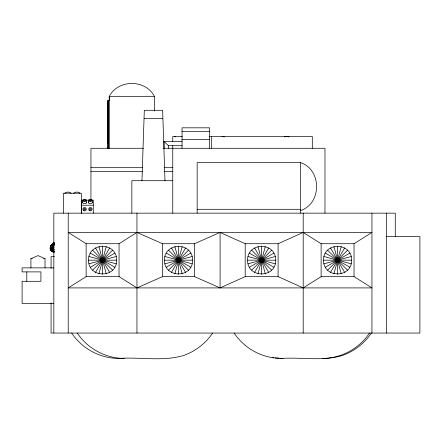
<?xml version="1.0" encoding="UTF-8"?>
<svg xmlns="http://www.w3.org/2000/svg" width="442" height="442" viewBox="0 0 442 442"><rect width="100%" height="100%" fill="white"/><g stroke="black" fill="none" stroke-linecap="round" stroke-linejoin="round"><path stroke-width="0.66" d="M52.322 247.448A4.967 3.503 -27 0 0 52.714 250.166L51.001 250.526M109.279 96.555L109.279 148.274L108.102 148.274L108.041 146.584L108.102 100.549L108.019 148.274L108.097 147.363M108.047 100.555L109.224 100.549L108.019 100.549L108.063 143.573L108.097 142.865M141.954 180.712L144.307 110.296L162.645 110.296L164.993 180.712M52.631 250.271L52.637 250.178A5.077 3.58 -27.2 0 1 52.079 248.918L52.046 248.852A5.077 3.58 -27.2 0 1 52.222 247.354L52.255 247.271A5.077 3.58 -27.2 0 1 53.106 245.785L53.167 245.708A5.265 3.669 -27.5 0 1 54.073 244.846A5.122 3.602 -27.3 0 0 53.151 245.708L51.637 244.697L52.04 245.095M53.725 248.835L52.145 249.001L53.709 248.752M52.156 248.852L52.874 248.885L52.162 248.984M50.206 248.686L52.04 248.934A5.122 3.613 -27.4 0 0 53.863 251.1L53.869 251.172A5.265 3.724 -28.1 0 1 52.062 248.99L52.057 248.929A5.265 3.691 -28 0 1 53.073 245.846A5.122 3.608 -27.4 0 0 52.046 248.852L50.244 248.846A6.74 4.752 -27.2 0 0 54.073 252.017M53.46 242.962A6.74 4.752 -27.2 0 0 50.427 246.636L52.217 247.426L50.504 246.669A6.674 4.702 -27.2 0 1 51.637 244.763L51.703 244.686A6.674 4.702 -27.2 0 1 53.565 243.023L53.593 242.846A6.74 4.752 -27.2 0 1 54.322 242.415A6.785 4.779 -27.2 0 0 53.593 242.857L53.935 243.409M88.488 260.172C88.301 241.857 116.881 241.857 116.694 260.172C116.881 278.488 88.301 278.488 88.488 260.172L116.694 260.172M164.418 260.172C164.231 241.857 192.811 241.857 192.629 260.172C192.811 278.488 164.231 278.488 164.418 260.172L192.629 260.172M247.542 260.172C247.354 241.857 275.941 241.857 275.753 260.172C275.941 278.488 247.354 278.488 247.542 260.172L275.753 260.172M323.472 260.172C323.284 241.857 351.871 241.857 351.683 260.172C351.871 278.488 323.284 278.488 323.472 260.172L351.683 260.172M54.073 252.089A6.785 4.779 -27.2 0 1 52.642 251.736L52.664 251.597A6.636 4.68 -27.2 0 0 54.123 251.973M52.692 251.725L52.709 251.725A6.674 4.702 -27.2 0 0 54.134 252.062A6.696 4.718 -27.2 0 1 52.709 251.73L52.637 251.597A6.636 4.68 -27.2 0 1 50.333 248.824M50.233 248.791L50.797 248.857M98.942 273.797L106.24 246.548M174.872 273.797L182.17 246.548M257.995 273.797L265.299 246.548M333.925 273.797L341.23 246.548M51.04 250.448L51.532 250.492L51.012 250.448A6.636 4.68 -27.2 0 1 51.631 244.84M50.449 246.796L50.482 246.802A6.674 4.702 -27.2 0 0 50.277 248.769L50.3 248.719M50.476 246.713L50.526 246.669A6.636 4.68 -27.2 0 1 53.515 243.045L53.57 243.006M53.504 251.459L53.935 251.056A4.967 3.497 -27 0 1 52.764 250.222L54.156 249.763L51.465 250.503M53.222 245.746L53.819 246.117L53.244 245.802A4.895 3.492 -26.9 0 1 54.128 244.918A5 3.525 -27.2 0 0 53.222 245.746L53.819 246.183L52.609 245.415L53.178 245.84A4.895 3.475 -26.6 0 0 52.338 247.349L53.83 247.724M95.538 272.388L109.644 247.956M171.468 272.388L185.574 247.956M254.592 272.388L268.697 247.956M330.528 272.388L344.633 247.956M109.218 100.549L109.218 96.555C117.931 79.118 145.777 79.118 154.49 96.555L154.49 111.036M53.068 251.642L52.642 251.68A6.674 4.702 -27.2 0 1 50.322 248.89M212.63 333.047C205.701 343.34 195.53 351.235 183.839 355.401C162.761 361.799 140.28 356.827 118.688 358.434C100.036 358.39 81.941 348.616 71.67 333.047M369.49 333.047C359.219 348.616 341.125 358.39 322.472 358.434M371.402 333.047C364.468 343.34 354.302 351.235 342.611 355.401C322.743 361.528 301.549 357.026 281.173 358.434C262.52 358.39 244.426 348.616 234.155 333.047M51.57 244.669L52.117 244.99M52.747 250.31L53.394 249.984L52.637 250.178M52.72 250.255L52.714 250.233A4.895 3.453 -26.3 0 1 52.327 247.531M92.616 270.145L112.566 250.2M168.551 270.145L188.496 250.2M251.675 270.145L271.62 250.2M327.605 270.145L347.55 250.2M53.935 251.216L53.957 251.211A4.895 3.437 -26.3 0 1 52.211 249.084M53.935 251.056L52.99 251.608M108.086 107.616L108.097 108.318M119.047 243.719L136.959 232.431L162.546 243.719L194.497 243.719L220.083 232.431L245.188 243.719L278.101 243.719L303.206 232.431L321.124 243.719L354.031 243.719L371.949 232.431L68.223 232.431L86.135 243.719L119.047 243.719L119.047 276.626L136.959 287.913L162.546 276.626L194.497 276.626L220.083 287.913L245.188 276.626L278.101 276.626L303.206 287.913L321.124 276.626L354.031 276.626L371.949 287.913L68.223 287.913L86.135 276.626L119.047 276.626M90.378 267.222L114.804 253.122M166.308 267.222L190.74 253.122M249.432 267.222L273.863 253.122M325.362 267.222L349.793 253.122M53.438 251.343L53.874 251.089A5.077 3.58 -27.2 0 1 52.681 250.238L52.04 250.349M53.421 251.426L53.924 251.111M300.588 210.58C321.909 203.486 321.909 169.717 300.588 162.623L197.149 162.623L197.149 213.155M30.918 267.869L30.918 258.697L37.968 255.603L45.023 258.697L45.023 267.869M52.996 251.531L53.488 251.36M284.317 136.915L286.665 136.285L289.018 136.915M54.106 249.642L52.72 250.161M53.244 245.802L53.808 246.122M53.178 245.879L53.769 246.172L53.189 245.879A4.895 3.481 -26.5 0 0 52.322 247.36L53.841 247.597M88.969 263.824L116.213 256.52M164.899 263.824L192.148 256.52M248.023 263.824L275.272 256.52M323.953 263.824L351.202 256.52M52.029 250.415L52.659 250.233M52.079 250.476L52.681 250.332M52.648 251.608L53.062 251.542M51.482 250.437L52.046 250.343M53.145 245.713L53.167 245.708A5.077 3.58 -27.2 0 1 54.073 244.818M51.399 248.99L52.068 249.001M109.218 96.555L154.49 96.555M144.307 118.522L162.645 118.522M182.043 131.583L209.552 131.583M182.386 136.517L172.756 136.517L172.756 141.744M209.121 136.517L312.301 136.517L312.301 148.274M182.043 139.34L209.552 139.34M164.109 148.374L164.109 141.484L182.043 141.484M164.109 141.484L168.341 145.716L182.043 145.716M143.368 148.274L90.947 148.274L90.947 200.204M163.131 148.274L324.975 148.274L324.975 213.155M90.947 167.689L142.512 167.689M164.507 167.689L172.756 167.689M90.947 171.568L142.512 171.568M164.507 171.568L172.756 171.568M172.756 180.712L131.854 180.712L131.854 213.155M83.046 200.193L81.682 200.193L81.682 213.155M85.776 200.193L88.51 200.193M91.925 200.193L93.29 200.193L93.29 213.155M81.682 205.21L93.29 205.21M197.149 209.293L300.588 209.293M386.308 236.663L419.9 236.663L419.9 333.047L51.073 333.047L51.073 302.764M54.454 256.647L51.073 256.647L51.073 268.349M30.918 258.697L32.205 258.697M43.73 258.697L45.023 258.697M53.836 267.869L22.1 267.869L22.1 271.891L40.907 271.891L40.907 281.294L22.1 281.294L22.1 303.422L53.836 303.422M50.786 248.807L51.399 248.857M275.167 357.782L279.123 358.108M280.443 358.219L283.084 358.434M124.312 358.434C105.66 358.39 87.566 348.616 77.295 333.047M222.017 136.285L224.37 136.915M54.084 244.951A4.967 3.508 -27.1 0 0 52.338 247.305L53.847 247.669M53.034 247.459L52.316 247.36L53.04 247.509M272.559 357.346L273.847 357.672M323.953 256.52L351.202 263.824M248.023 256.52L275.272 263.824M164.899 256.52L192.148 263.824M88.969 256.52L116.213 263.824M52.228 247.327L51.609 247.106M325.362 253.122L349.793 267.222M249.432 253.122L273.863 267.222M166.308 253.122L190.74 267.222M90.378 253.122L114.804 267.222M52.62 245.393L53.156 245.746M52.057 245.067L53.106 245.84M327.605 250.2L347.55 270.145M174.767 136.285L175.397 136.915M251.675 250.2L271.62 270.145M168.551 250.2L188.496 270.145M92.616 250.2L112.566 270.145M51.062 250.575L50.935 250.454A6.74 4.752 -27.2 0 1 51.548 244.774M53.565 242.967L54.294 243.923M53.858 243.437L54.233 243.962M330.528 247.956L344.633 272.388M254.592 247.956L268.697 272.388M171.468 247.956L185.574 272.388M95.538 247.956L109.644 272.388M333.925 246.548L341.23 273.797M257.995 246.548L265.299 273.797M174.872 246.548L182.17 273.797M98.942 246.548L106.24 273.797M395.264 236.663L395.264 213.155L53.836 213.155L53.836 333.047M386.33 213.155L386.33 333.047M371.949 213.155L371.949 333.047M354.031 243.719L354.031 276.626M337.577 246.067L337.577 274.278M321.124 243.719L321.124 276.626M303.206 213.155L303.206 333.047M300.588 162.623L300.588 213.155M278.101 243.719L278.101 276.626M261.647 246.067L261.647 274.278M245.188 243.719L245.188 276.626M220.083 232.431L220.083 287.913M211.69 136.517L211.69 148.274M209.552 148.274L209.552 127.821L182.043 127.821L182.043 148.274M194.497 243.719L194.497 276.626M178.524 246.067L178.524 274.278M172.756 145.661L172.756 213.155M168.341 145.716L168.341 148.457M162.546 243.719L162.546 276.626M136.959 213.155L136.959 333.047M108.102 100.549L108.102 148.274M102.588 246.067L102.588 274.278M92.378 200.414A1.989 0.945 0 0 1 89.395 201.237A1.989 0.945 0 0 1 89.395 199.596A1.989 0.945 0 0 1 92.378 200.414L92.378 202.701M88.4 200.414L88.4 202.701M86.571 200.414L86.571 202.701M86.135 243.719L86.135 276.626M82.599 200.414L82.599 202.701M81.328 213.155L81.328 193.209L63.46 193.209L63.46 213.155M68.223 213.155L68.223 333.047M26.802 271.891L26.802 281.294M73.803 193.557A3.055 1.453 0 0 1 76.858 192.099A3.055 1.453 0 0 1 79.914 193.557M64.869 193.557A3.055 1.453 0 0 1 67.924 192.099A3.055 1.453 0 0 1 70.98 193.557M92.107 202.226A1.989 0.945 0 0 1 90.389 203.646A1.989 0.945 0 0 1 88.671 202.226M86.499 202.458A1.989 0.945 0 0 1 84.323 203.64A1.989 0.945 0 0 1 82.864 202.226M89.522 210.624A1.68 1.68 0 0 0 92.069 209.215A1.68 1.68 0 0 0 89.577 207.712A1.68 1.68 0 0 0 89.522 210.624M83.742 210.641A1.68 1.68 0 0 0 86.262 209.182A1.68 1.68 0 0 0 83.742 207.729A1.68 1.68 0 0 0 83.742 210.641M83.179 201.082A1.989 0.945 0 0 0 86.499 200.662A1.989 0.945 0 0 0 84.068 199.502A1.989 0.945 0 0 0 83.179 201.082M83.825 200.778A1.072 0.508 0 0 0 85.615 200.546A1.072 0.508 0 0 0 84.306 199.922A1.072 0.508 0 0 0 83.825 200.778M89.632 200.778A1.072 0.508 0 0 0 91.422 200.546A1.072 0.508 0 0 0 90.113 199.922A1.072 0.508 0 0 0 89.632 200.778M84.201 209.845A0.762 0.762 0 0 0 85.345 209.182A0.762 0.762 0 0 0 84.201 208.519A0.762 0.762 0 0 0 84.201 209.845M89.997 209.84A0.762 0.762 0 0 0 91.151 209.199A0.762 0.762 0 0 0 90.019 208.513A0.762 0.762 0 0 0 89.997 209.84"/></g></svg>
